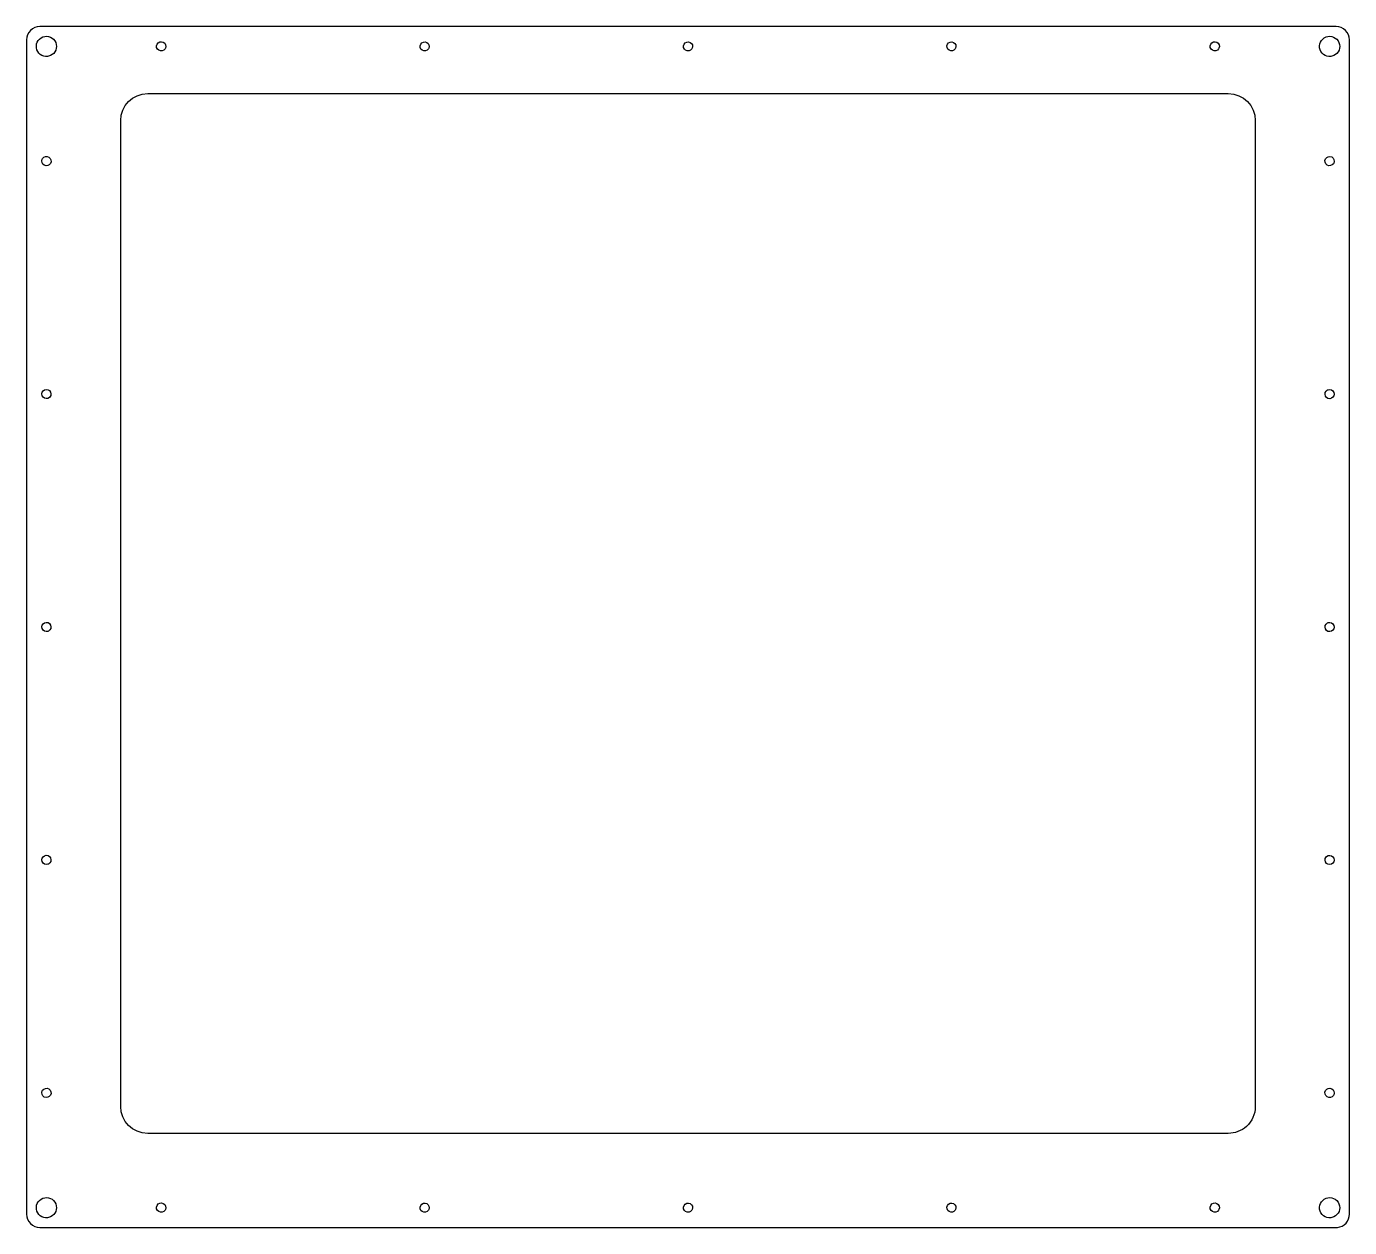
# Model space of a CAD drawing. Header units: millimetres. Extents: x -245 to 245, y -222 to 222.
import ezdxf

# ---------------------------------------------------------------- set-up
doc = ezdxf.new("R2010")
doc.units = ezdxf.units.MM
doc.layers.get('0').update_dxf_attribs({"color": 70})

msp = doc.modelspace()

# ---------------------------------------------------------------- linework, layer by layer
for points in [[(240.398, -222.348, 0.384311815), (244.875, -217.375), (244.875, 217.375, 0.414716963), (239.875, 222.375), (-239.875, 222.375, 0.414716963), (-244.875, 217.375), (-244.875, -217.375, 0.414716963), (-239.875, -222.375), (239.875, -222.375, 0.026441478)], [(-236.341, 211.434, -38.074814971), (-235.975, 211.574)], [(-193.582, 214.062, -27.75438478), (-193.461, 214.278)], [(-96.0822, 214.062, -27.118740853), (-95.9607, 214.278)], [(1.41779, 214.062, -27.174632041), (1.53926, 214.278)], [(98.9178, 214.062, -27.118740863), (99.0393, 214.278)], [(196.418, 214.062, -27.754384771), (196.539, 214.278)], [(238.659, 211.434, -38.074814994), (239.025, 211.574)], [(206.691, -184.931, -0.18524188), (200, -187.5), (-200, -187.5, -0.41406716), (-210, -177.5), (-210, 187.5, -0.41406716), (-200, 197.5), (200, 197.5, -0.41406716), (210, 187.5), (210, -177.5, -0.212309168)], [(-238.918, 173.438, -27.754384752), (-239.039, 173.222)], [(238.918, 171.562, -27.754384779), (239.039, 171.778)], [(-236.951, 84.6411, -27.52289522), (-236.723, 84.7381)], [(236.951, 87.8589, -27.522895233), (236.723, 87.7619)], [(-236.951, -1.60893, -27.570095414), (-236.723, -1.51187)], [(236.951, 1.60893, -27.570095414), (236.723, 1.51187)], [(-236.951, -87.8589, -27.522895232), (-236.723, -87.7619)], [(236.951, -84.6411, -27.52289522), (236.723, -84.7381)], [(-238.918, -171.562, -27.754384786), (-239.039, -171.778)], [(238.918, -173.438, -27.754384752), (239.039, -173.222)], [(-236.341, -218.566, -38.074814988), (-235.975, -218.426)], [(-193.582, -215.938, -27.754384771), (-193.461, -215.722)], [(-96.0822, -215.938, -27.118740872), (-95.9607, -215.722)], [(1.41779, -215.938, -27.174632041), (1.53926, -215.722)], [(98.9178, -215.938, -27.118740854), (99.0393, -215.722)], [(196.418, -215.938, -27.754384783), (196.539, -215.722)], [(238.659, -218.566, -38.074814983), (239.025, -218.426)]]:
    msp.add_lwpolyline(points, format="xyb", close=True)

doc.saveas('drawing.dxf')
